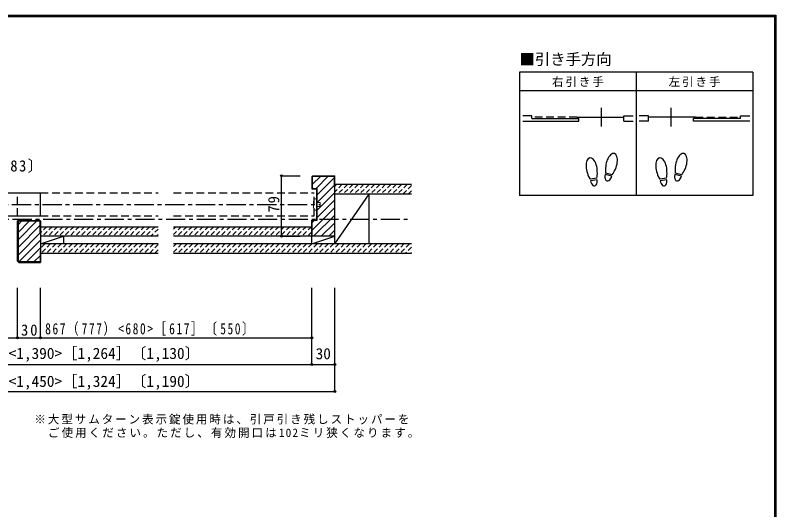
# Model space of a CAD drawing. Units: millimetres, scale not verified. Extents: x -973 to 977, y -718 to 696.
# Drawn here: x -15 to 977, y 51 to 696 of the extents above; entities that cross this region are included whole.
import ezdxf
from ezdxf.enums import TextEntityAlignment as Align

# ---------------------------------------------------------------- set-up
doc = ezdxf.new("R2010")
doc.units = ezdxf.units.MM
doc.header["$LTSCALE"] = 5
doc.header["$PDMODE"] = 32
doc.header["$PDSIZE"] = 2.5
for name, pattern in [('CHAIN1', [8, 5, -1, 1, -1]), ('DASHED1', [1.8, 1.2, -0.6]), ('DASHED2', [3, 2, -1])]:
    doc.linetypes.add(name, pattern=pattern)
for name, color, linetype in [('0-1_通り芯', 4, 'DASHED1'), ('0-2_柱', 3, 'Continuous'), ('0-3_仕上げ', 2, 'Continuous'), ('0-4_枠', 3, 'Continuous'), ('0-6_扉', 6, 'Continuous'), ('0-8_戸当り', 3, 'Continuous'), ('0-A_文字', 7, 'Continuous'), ('0-B_寸法', 7, 'Continuous'), ('0-C_ハッチ', 4, 'DASHED1'), ('F-1_枠', 6, 'Continuous')]:
    doc.layers.add(name, color=color, linetype=linetype)
doc.layers.add('0-7_金物', color=7, linetype='Continuous', lineweight=18)
doc.styles.add('ＭＳ ゴシック', font='')
doc.styles.get('ＭＳ ゴシック').set_extended_font_data('MS Gothic')

msp = doc.modelspace()

# ---------------------------------------------------------------- linework, layer by layer
at = {"layer": '0-1_通り芯', "linetype": 'CHAIN1'}
for p, q in [((-379.347, 449), (382.653, 449)), ((-498.347, 430), (501.653, 430))]:
    msp.add_line(p, q, dxfattribs=at)
at = {"layer": '0-2_柱'}
for p, q in [((401.653, 397.5), (401.653, 462.5)), ((446.653, 397.5), (446.653, 462.5)), ((48.153, 407.5), (48.153, 397.5)), ((371.653, 397.5), (371.653, 407.5))]:
    msp.add_line(p, q, dxfattribs=at)
at = {"layer": '0-2_柱', "color": 7}
for p, q in [((401.653, 397.5), (446.653, 462.5)), ((18.153, 397.5), (48.153, 407.5)), ((371.653, 397.5), (401.653, 407.5))]:
    msp.add_line(p, q, dxfattribs=at)
at = {"layer": '0-3_仕上げ'}
for p, q in [((501.653, 475), (401.653, 475)), ((501.653, 462.5), (401.653, 462.5)), ((18.153, 420), (171.403, 420)), ((191.403, 420), (371.653, 420)), ((171.403, 407.5), (18.153, 407.5)), ((371.653, 407.5), (191.403, 407.5)), ((171.403, 397.5), (18.153, 397.5)), ((501.653, 397.5), (191.403, 397.5)), ((171.403, 385), (18.153, 385)), ((501.653, 385), (191.403, 385))]:
    msp.add_line(p, q, dxfattribs=at)
at = {"layer": '0-4_枠'}
for p, q in [((373.067, 486.5), (371.653, 485.086)), ((372.153, 484.879), (373.274, 486)), ((373.067, 486.5), (401.653, 486.5)), ((373.274, 486), (401.153, 486)), ((401.153, 471.5), (401.153, 486)), ((401.653, 407.5), (401.653, 486.5)), ((372.153, 484.879), (372.153, 470)), ((372.153, 470), (378.153, 470)), ((377.653, 469.5), (377.653, 428.5)), ((378.153, 470), (378.153, 428)), ((401.153, 471.5), (401.653, 471.5)), ((18.153, 427.5), (-11.847, 427.5)), ((-11.847, 374.914), (-11.847, 427.5)), ((17.653, 427), (-11.347, 427)), ((-11.347, 427), (-11.347, 375.121)), ((17.653, 412.5), (17.653, 427)), ((18.153, 427.5), (18.153, 373.5)), ((377.653, 428.5), (371.653, 428.5)), ((371.653, 407.5), (371.653, 428.5)), ((378.153, 428), (372.153, 428)), ((372.153, 407.5), (372.153, 428)), ((17.653, 412.5), (18.153, 412.5)), ((401.653, 407.5), (371.653, 407.5)), ((17.653, 388.5), (18.153, 388.5)), ((17.653, 388.5), (17.653, 374)), ((-10.433, 373.5), (-11.847, 374.914)), ((-10.226, 374), (-11.347, 375.121)), ((-10.433, 373.5), (18.153, 373.5)), ((17.653, 374), (-10.226, 374))]:
    msp.add_line(p, q, dxfattribs=at)
msp.add_lwpolyline([(371.653, 485.086), (371.653, 469.5), (377.653, 469.5)], dxfattribs=at)
at = {"layer": '0-6_扉'}
for p, q in [((-166.597, 464), (18.153, 464)), ((18.153, 434), (18.153, 464)), ((-166.597, 434), (18.153, 434))]:
    msp.add_line(p, q, dxfattribs=at)
at = {"layer": '0-6_扉', "color": 2, "linetype": 'DASHED2'}
for p, q in [((-11.847, 434), (-11.847, 464)), ((18.153, 464), (171.403, 464)), ((191.403, 464), (374.653, 464)), ((374.653, 434), (374.653, 464)), ((18.153, 434), (171.403, 434)), ((191.403, 434), (374.653, 434))]:
    msp.add_line(p, q, dxfattribs=at)
at = {"layer": '0-6_扉', "color": 4}
msp.add_line((401.653, 205.167), (401.653, 340.167), dxfattribs=at)
at = {"layer": '0-6_扉', "color": 7}
msp.add_point((401.653, 205.167), dxfattribs=at)
at = {"layer": '0-7_金物'}
for p, q in [((374.653, 456.5), (377.653, 456.5)), ((377.653, 451.5), (382.653, 451.5))]:
    msp.add_line(p, q, dxfattribs=at)
for points in [[(374.653, 441.5), (377.653, 441.5), (377.653, 456.5)], [(377.653, 446.5), (382.653, 446.5), (382.653, 451.5)]]:
    msp.add_lwpolyline(points, dxfattribs=at)
msp.add_arc((405.104, 449), 31.361, 166.16368, 193.83629, dxfattribs=at)
at = {"layer": '0-8_戸当り'}
for p, q in [((749.239, 550.854), (749.239, 574.854)), ((840.039, 550.854), (840.039, 574.854)), ((762.732, 485.706), (754.251, 487.978)), ((763.275, 487.735), (754.795, 490.007)), ((853.532, 485.706), (845.051, 487.978)), ((854.075, 487.735), (845.595, 490.007)), ((743.264, 483.378), (734.618, 481.853)), ((743.629, 481.31), (734.983, 479.785)), ((834.064, 483.378), (825.418, 481.853)), ((834.429, 481.31), (825.783, 479.785))]:
    msp.add_line(p, q, dxfattribs=at)
at = {"layer": '0-8_戸当り', "color": 2}
for p, q in [((658.639, 564.654), (646.639, 564.654)), ((646.639, 557.454), (719.839, 557.454)), ((658.639, 561.054), (658.639, 564.654)), ((658.639, 561.054), (719.839, 561.054)), ((717.439, 562.854), (778.639, 562.854)), ((719.839, 557.454), (719.839, 561.054)), ((778.639, 557.454), (778.639, 564.654)), ((778.639, 564.654), (790.639, 564.654)), ((778.639, 557.454), (790.639, 557.454)), ((810.639, 564.654), (798.639, 564.654)), ((810.639, 557.454), (798.639, 557.454)), ((810.639, 557.454), (810.639, 564.654)), ((871.839, 562.854), (810.639, 562.854)), ((869.439, 557.454), (869.439, 561.054)), ((930.639, 561.054), (869.439, 561.054)), ((942.639, 557.454), (869.439, 557.454)), ((930.639, 561.054), (930.639, 564.654)), ((930.639, 564.654), (942.639, 564.654))]:
    msp.add_line(p, q, dxfattribs=at)
at = {"layer": '0-8_戸当り', "color": 2, "linetype": 'DASHED2'}
for p, q in [((717.439, 562.854), (658.639, 562.854)), ((871.839, 562.854), (930.639, 562.854))]:
    msp.add_line(p, q, dxfattribs=at)
at = {"layer": '0-8_戸当り'}
for centre, major_axis, ratio, start_param, end_param in [((762.52, 501.878), (3.644, 13.601), 0.5, 4.3405914, 8.2257792), ((853.32, 501.878), (3.644, 13.601), 0.5, 4.3405914, 8.2257792), ((736.603, 495.877), (-2.445, 13.867), 0.5, 4.3405914, 8.2257792), ((827.403, 495.877), (-2.445, 13.867), 0.5, 4.3405914, 8.2257792), ((762.416, 501.489), (4.416, 16.48), 0.4, 1.8506333, 2.4428768), ((853.216, 501.489), (4.416, 16.48), 0.4, 1.8506333, 2.4428768), ((736.673, 495.481), (-2.963, 16.802), 0.4, 1.8506333, 2.4428768), ((736.673, 495.481), (-2.963, 16.802), 0.4, 3.8403085, 4.432552), ((758.492, 486.842), (1.894, 7.067), 0.6, 1.5707963, 4.712389), ((762.416, 501.489), (4.416, 16.48), 0.4, 3.8403085, 4.432552), ((827.473, 495.481), (-2.963, 16.802), 0.4, 1.8506333, 2.4428768), ((827.473, 495.481), (-2.963, 16.802), 0.4, 3.8403085, 4.432552), ((849.292, 486.842), (1.894, 7.067), 0.6, 1.5707963, 4.712389), ((853.216, 501.489), (4.416, 16.48), 0.4, 3.8403085, 4.432552), ((739.306, 480.548), (-1.27, 7.205), 0.6, 1.5707963, 4.712389), ((830.106, 480.548), (-1.27, 7.205), 0.6, 1.5707963, 4.712389)]:
    msp.add_ellipse(centre, major_axis=major_axis, ratio=ratio, start_param=start_param, end_param=end_param, dxfattribs=at)
at = {"layer": '0-A_文字', "color": 3}
for p, q in [((946.639, 621.667), (642.639, 621.667)), ((642.639, 621.667), (642.639, 460.667)), ((794.639, 621.667), (794.639, 460.667)), ((946.639, 621.667), (946.639, 460.667)), ((642.639, 597.667), (946.639, 597.667)), ((946.639, 460.667), (642.639, 460.667))]:
    msp.add_line(p, q, dxfattribs=at)
at = {"layer": '0-B_寸法', "color": 4}
for p, q in [((332.057, 407.5), (332.057, 486.5)), ((332.057, 486.5), (356.653, 486.5)), ((332.057, 407.5), (356.653, 407.5)), ((-11.847, 275.167), (-11.847, 340.167)), ((18.153, 275.167), (18.153, 340.167)), ((371.653, 240.167), (371.653, 340.167)), ((401.653, 205.167), (401.653, 340.167)), ((-368.347, 275.167), (-11.847, 275.167)), ((-11.847, 275.167), (18.153, 275.167)), ((18.153, 275.167), (371.653, 275.167)), ((-398.347, 240.167), (401.653, 240.167)), ((-398.347, 205.167), (401.653, 205.167))]:
    msp.add_line(p, q, dxfattribs=at)
at = {"layer": '0-B_寸法'}
for p in [(332.057, 486.5), (332.057, 407.5), (-11.847, 275.167), (18.153, 275.167), (371.653, 275.167), (371.653, 240.167), (401.653, 240.167), (401.653, 205.167)]:
    msp.add_point(p, dxfattribs=at)
at = {"layer": '0-C_ハッチ', "linetype": 'Continuous'}
for p, q in [((373.381, 486), (372.153, 484.772)), ((383.28, 486), (372.153, 474.873)), ((393.18, 486), (377.18, 470)), ((401.153, 484.074), (378.153, 461.074)), ((401.153, 474.174), (378.153, 451.174)), ((401.653, 464.775), (378.153, 441.275)), ((401.653, 454.875), (378.153, 431.375)), ((401.653, 444.976), (372.153, 415.476)), ((-6.84, 427), (-11.347, 422.493)), ((3.059, 427), (-11.347, 412.594)), ((12.959, 427), (-11.347, 402.694)), ((374.778, 428), (372.153, 425.375)), ((401.653, 435.076), (374.077, 407.5)), ((17.653, 421.795), (-11.347, 392.795)), ((401.653, 425.177), (383.976, 407.5)), ((18.153, 412.395), (-11.347, 382.895)), ((401.653, 415.277), (393.876, 407.5)), ((18.153, 402.496), (-10.284, 374.059)), ((18.153, 392.597), (-0.443, 374)), ((17.653, 382.197), (9.456, 374))]:
    msp.add_line(p, q, dxfattribs=at)
at = {"layer": '0-C_ハッチ'}
for p, q in [((403.906, 475), (401.653, 472.747)), ((410.977, 475), (401.653, 465.676)), ((418.048, 475), (405.548, 462.5)), ((425.119, 475), (412.619, 462.5)), ((432.191, 475), (419.691, 462.5)), ((439.262, 475), (426.762, 462.5)), ((446.333, 475), (433.833, 462.5)), ((453.404, 475), (440.904, 462.5)), ((460.475, 475), (447.975, 462.5)), ((467.546, 475), (455.046, 462.5)), ((474.617, 475), (462.117, 462.5)), ((481.688, 475), (469.188, 462.5)), ((488.759, 475), (476.259, 462.5)), ((495.83, 475), (483.33, 462.5)), ((501.653, 473.752), (490.401, 462.5)), ((501.653, 466.681), (497.472, 462.5)), ((18.925, 420), (18.153, 419.228)), ((25.996, 420), (18.153, 412.157)), ((33.067, 420), (20.567, 407.5)), ((40.139, 420), (27.638, 407.5)), ((47.21, 420), (34.71, 407.5)), ((54.281, 420), (41.781, 407.5)), ((61.352, 420), (48.852, 407.5)), ((68.423, 420), (55.923, 407.5)), ((75.494, 420), (62.994, 407.5)), ((82.565, 420), (70.065, 407.5)), ((89.636, 420), (77.136, 407.5)), ((96.707, 420), (84.207, 407.5)), ((103.778, 420), (91.278, 407.5)), ((110.849, 420), (98.349, 407.5)), ((117.92, 420), (105.42, 407.5)), ((124.991, 420), (112.491, 407.5)), ((132.062, 420), (119.562, 407.5)), ((139.133, 420), (126.633, 407.5)), ((146.205, 420), (133.704, 407.5)), ((153.276, 420), (140.776, 407.5)), ((160.347, 420), (147.847, 407.5)), ((167.418, 420), (154.918, 407.5)), ((171.403, 416.914), (161.989, 407.5)), ((201.506, 420), (191.403, 409.897)), ((194.435, 420), (191.403, 416.968)), ((208.578, 420), (196.077, 407.5)), ((215.649, 420), (203.149, 407.5)), ((222.72, 420), (210.22, 407.5)), ((229.791, 420), (217.291, 407.5)), ((236.862, 420), (224.362, 407.5)), ((243.933, 420), (231.433, 407.5)), ((251.004, 420), (238.504, 407.5)), ((258.075, 420), (245.575, 407.5)), ((265.146, 420), (252.646, 407.5)), ((272.217, 420), (259.717, 407.5)), ((279.288, 420), (266.788, 407.5)), ((286.359, 420), (273.859, 407.5)), ((293.43, 420), (280.93, 407.5)), ((300.501, 420), (288.001, 407.5)), ((307.572, 420), (295.072, 407.5)), ((314.644, 420), (302.143, 407.5)), ((321.715, 420), (309.215, 407.5)), ((328.786, 420), (316.286, 407.5)), ((335.857, 420), (323.357, 407.5)), ((342.928, 420), (330.428, 407.5)), ((349.999, 420), (337.499, 407.5)), ((357.07, 420), (344.57, 407.5)), ((364.141, 420), (351.641, 407.5)), ((371.212, 420), (358.712, 407.5)), ((171.403, 409.843), (169.06, 407.5)), ((371.653, 413.37), (365.783, 407.5)), ((23.71, 397.5), (18.153, 391.943)), ((30.781, 397.5), (18.281, 385)), ((37.852, 397.5), (25.352, 385)), ((44.923, 397.5), (32.423, 385)), ((51.994, 397.5), (39.494, 385)), ((59.065, 397.5), (46.565, 385)), ((66.136, 397.5), (53.636, 385)), ((73.207, 397.5), (60.707, 385)), ((80.278, 397.5), (67.778, 385)), ((87.349, 397.5), (74.849, 385)), ((94.42, 397.5), (81.92, 385)), ((101.491, 397.5), (88.991, 385)), ((108.562, 397.5), (96.062, 385)), ((115.633, 397.5), (103.133, 385)), ((122.705, 397.5), (110.205, 385)), ((129.776, 397.5), (117.276, 385)), ((136.847, 397.5), (124.347, 385)), ((143.903, 397.485), (131.418, 385)), ((150.989, 397.5), (138.489, 385)), ((158.06, 397.5), (145.56, 385)), ((165.131, 397.5), (152.631, 385)), ((171.403, 396.701), (159.702, 385)), ((201.94, 397.5), (191.403, 386.963)), ((194.869, 397.5), (191.403, 394.034)), ((209.011, 397.5), (196.511, 385)), ((216.083, 397.5), (203.583, 385)), ((223.154, 397.5), (210.654, 385)), ((230.225, 397.5), (217.725, 385)), ((237.296, 397.5), (224.796, 385)), ((244.367, 397.5), (231.867, 385)), ((251.438, 397.5), (238.938, 385)), ((258.509, 397.5), (246.009, 385)), ((265.58, 397.5), (253.08, 385)), ((272.651, 397.5), (260.151, 385)), ((279.722, 397.5), (267.222, 385)), ((286.793, 397.5), (274.293, 385)), ((293.864, 397.5), (281.364, 385)), ((300.935, 397.5), (288.435, 385)), ((308.006, 397.5), (295.506, 385)), ((315.078, 397.5), (302.578, 385)), ((322.149, 397.5), (309.649, 385)), ((329.22, 397.5), (316.72, 385)), ((336.291, 397.5), (323.791, 385)), ((343.362, 397.5), (330.862, 385)), ((350.433, 397.5), (337.933, 385)), ((357.504, 397.5), (345.004, 385)), ((364.575, 397.5), (352.075, 385)), ((371.646, 397.5), (359.146, 385)), ((378.717, 397.5), (366.217, 385)), ((385.788, 397.5), (373.288, 385)), ((392.859, 397.5), (380.359, 385)), ((399.93, 397.5), (387.43, 385)), ((407.001, 397.5), (394.501, 385)), ((414.072, 397.5), (401.572, 385)), ((421.144, 397.5), (408.644, 385)), ((428.215, 397.5), (415.715, 385)), ((435.286, 397.5), (422.786, 385)), ((442.357, 397.5), (429.857, 385)), ((449.428, 397.5), (436.928, 385)), ((456.499, 397.5), (443.999, 385)), ((463.57, 397.5), (451.07, 385)), ((470.641, 397.5), (458.141, 385)), ((477.712, 397.5), (465.212, 385)), ((484.783, 397.5), (472.283, 385)), ((491.854, 397.5), (479.354, 385)), ((498.925, 397.5), (486.425, 385)), ((171.403, 389.63), (166.773, 385)), ((501.653, 393.157), (493.496, 385)), ((501.653, 386.086), (500.567, 385))]:
    msp.add_line(p, q, dxfattribs=at)
at = {"layer": 'F-1_枠'}
for p, q in [((-973.347, 695.833), (976.653, 695.833)), ((-973.347, 695), (976.653, 695)), ((-973.347, 694.167), (976.653, 694.167)), ((974.986, 695.833), (974.986, -700.833)), ((975.82, 695.833), (975.82, -700.833)), ((976.653, 695.833), (976.653, -700.833))]:
    msp.add_line(p, q, dxfattribs=at)

# ---------------------------------------------------------------- texts
at = {"layer": '0-A_文字', "style": 'ＭＳ ゴシック'}
msp.add_text('■引き手方向', height=14.66, dxfattribs=at).set_placement((642.639, 626.667), align=Align.BOTTOM_LEFT)
at = {"layer": '0-A_文字', "char_height": 11, "attachment_point": 7, "style": 'ＭＳ ゴシック'}
for s, insert in [('\\T1.17;右引き手', (684.889, 602.167)), ('\\T1.17;左引き手', (836.889, 602.167)), ('\\T1.17;※大型サムターン表示錠使用時は、引戸引き残しストッパーを', (9.981, 161.936)), ('\\T1.18;\u3000ご使用ください。ただし、有効開口は102ミリ狭くなります。', (9.981, 144.436))]:
    msp.add_mtext(s, dxfattribs=dict(at, insert=insert))
at = {"layer": '0-B_寸法', "style": 'ＭＳ ゴシック'}
for s, p in [('枠内＝1,764（1,584）<1,390>［1,264］〔1,130〕', (-223.347, 243.077)), ('30', (376.653, 242.667)), ('枠外＝1,824（1,644）<1,450>［1,324］〔1,190〕', (-223.347, 206.624))]:
    msp.add_text(s, height=14.66, dxfattribs=at).set_placement(p, align=Align.BOTTOM_LEFT)
at = {"layer": '0-B_寸法', "char_height": 14.66, "attachment_point": 7, "style": 'ＭＳ ゴシック'}
for s, insert in [('\\T1.2;\\W0.95;ＤＷ＝900（810）<713>［650］〔583〕', (-374.28, 490.074)), ('\\T1.27;\\W0.95;30', (-7.472, 277.667)), ('\\T1.27;\\W0.75;867（777）<680>［617］〔550〕', (24.07, 277.667))]:
    msp.add_mtext(s, dxfattribs=dict(at, insert=insert))
at = {"layer": '0-B_寸法', "insert": (329.557, 438.375), "char_height": 14.66, "attachment_point": 7, "rotation": 90, "style": 'ＭＳ ゴシック'}
msp.add_mtext('\\T1.27;\\W0.95;79', dxfattribs=at)

doc.saveas('drawing.dxf')
